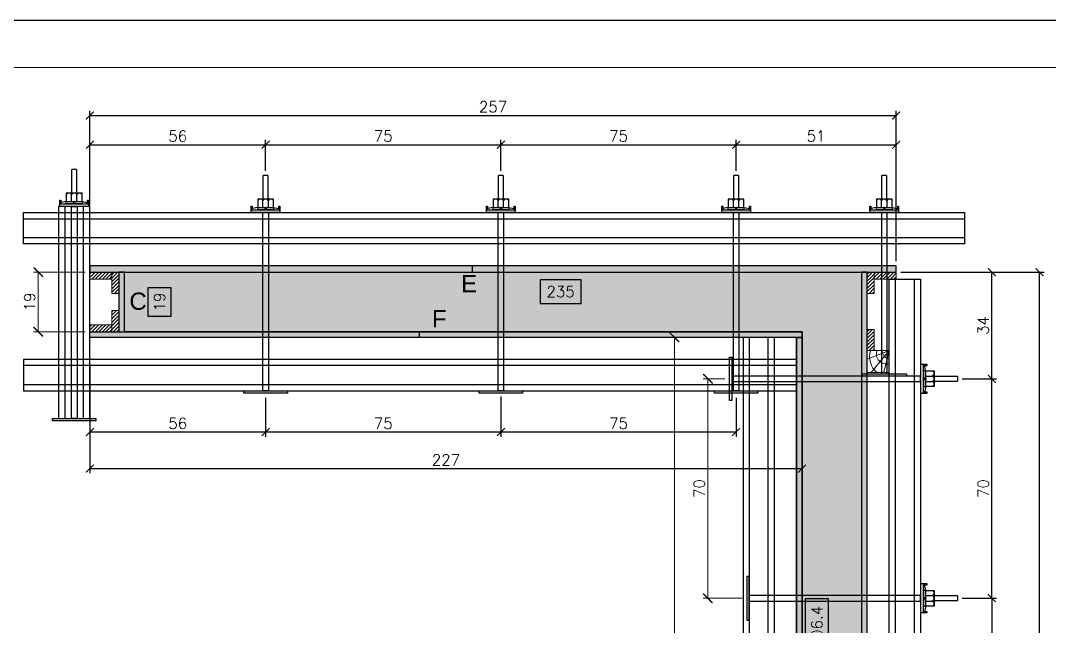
# Model space of a CAD drawing. Extents: x -23436 to 4767, y -3862 to 10024.
# Drawn here: x -20180 to -19524, y 1296 to 1682 of the extents above; entities that cross this region are included whole.
import ezdxf
from ezdxf.enums import TextEntityAlignment as Align

# ---------------------------------------------------------------- set-up
doc = ezdxf.new("R2010")
doc.units = 0
doc.header["$PDMODE"] = 2
doc.header["$PDSIZE"] = 10
doc.linetypes.add('CABLIN', pattern=[0.35, 0.25, -0.1])
doc.linetypes.add('HIDDEN', pattern=[9.525, 6.35, -3.175])
doc.layers.get('0').update_dxf_attribs({"lineweight": 13})
doc.layers.get('Defpoints').update_dxf_attribs({"lineweight": 13})
for name, color, linetype in [('Barra de Ancoragem', 20, 'Continuous'), ('CHAPA', 1, 'Continuous'), ('Concreto', 250, 'HIDDEN'), ('Cota', 4, 'Continuous'), ('Cota Seção (2x)', 4, 'Continuous'), ('Hachura', 252, 'CABLIN'), ('MB Logo', 254, 'Continuous'), ('Painéis', 30, 'Continuous'), ('Perfil Metálico', 224, 'Continuous'), ('TEXTO_GERAL', 7, 'Continuous')]:
    doc.layers.add(name, color=color, linetype=linetype)
for name, color, linetype, lineweight in [('contorno de painel', 7, 'Continuous', 13), ('FOLHA MB', 7, 'Continuous', 13), ('Madeira', 100, 'Continuous', 13), ('sarrafo', 93, 'Continuous', 13)]:
    doc.layers.add(name, color=color, linetype=linetype, lineweight=lineweight)
doc.layers.add('Laje_Perimetro', color=7, linetype='Continuous', plot=False)
doc.styles.add('ARIAL', font='arial.ttf', dxfattribs={"oblique": 15, "height": 25})
doc.styles.add('ROMANS', font='romans.shx')
doc.dimstyles.new('COTA SECAO', dxfattribs={"dimtxt": 7, "dimasz": 5, "dimexe": 3, "dimexo": 3, "dimgap": 2, "dimtad": 3, "dimdec": 1, "dimlfac": 0.5, "dimzin": 12, "dimdsep": 46, "dimtxsty": 'ROMANS', "dimblk": 'ARCHTICK', "dimcen": 0, "dimclrd": 4, "dimclre": 4, "dimclrt": 1, "dimadec": 1, "dimazin": 3, "dimtfac": 1, "dimtdec": 1, "dimtmove": 0, "dimatfit": 3, "dimldrblk": 'OBLIQUE', "dimfxl": 0, "dimtolj": 1, "dimtzin": 12, "dimarcsym": 0})
doc.dimstyles.new('SECÇÃO 2', dxfattribs={"dimtxt": 7, "dimasz": 6, "dimexe": 0.18, "dimexo": 2, "dimgap": -4, "dimtad": 3, "dimdec": 1, "dimlfac": 0.5, "dimzin": 12, "dimdsep": 46, "dimtxsty": 'ROMANS', "dimblk": 'ARCHTICK', "dimcen": 0.09, "dimse1": 1, "dimse2": 1, "dimsd1": 1, "dimsd2": 1, "dimclrd": 180, "dimclre": 5, "dimclrt": 1, "dimadec": 0, "dimazin": 3, "dimtfac": 1, "dimtdec": 1, "dimtofl": 0, "dimtmove": 0, "dimatfit": 3, "dimldrblk": 'ARCHTICK', "dimfxl": 0, "dimtolj": 1, "dimtzin": 0, "dimarcsym": 0})
pattern_1 = [(45, (-10633.0284, 24413.2053), (-1.12253202, 1.12253202), [])]

# ---------------------------------------------------------------- blocks, each defined once
blk = doc.blocks.new('A$C169d8357')
at = {"layer": 'FOLHA MB', "color": 1}
for points in [[(0, 1199.94), (0, 149.94), (1485.02, 149.94), (1485.02, 1199.94)], [(70, 1169.94), (70, 179.94), (1455.02, 179.94), (1455.02, 1169.94)]]:
    blk.add_lwpolyline(points, close=True, dxfattribs=at)
blk = doc.blocks.new('*D4361')
at = {"layer": 'contorno de painel', "color": 180, "lineweight": -2, "transparency": 16777216}
for p, q in [((-19647.98, 1252.16), (-19662.98, 1252.16)), ((-19662.98, 1252.16), (-19662.98, 1226.16)), ((-19647.98, 1226.16), (-19647.98, 1252.16)), ((-19662.98, 1226.16), (-19647.98, 1226.16))]:
    blk.add_line(p, q, dxfattribs=at)
at = {"layer": 'Defpoints', "color": 0, "transparency": 16777216}
for p in [(-19643.98, 1521.8), (-19643.98, 1025.8), (-19643.98, 1025.8)]:
    blk.add_point(p, dxfattribs=at)
at = {"layer": 'contorno de painel', "color": 1, "transparency": 16777216, "insert": (-19655.48, 1239.16), "char_height": 7, "attachment_point": 5, "rotation": 90, "style": 'ROMANS'}
blk.add_mtext('\\A1;248', dxfattribs=at)
blk = doc.blocks.new('_ArchTick')
at = {"color": 0, "linetype": 'ByBlock', "const_width": 0.15}
blk.add_lwpolyline([(-0.5, -0.5), (0.5, 0.5)], dxfattribs=at)
blk = doc.blocks.new('ERTYERTYUYTURTYUTRYU')
at = {"layer": 'Barra de Ancoragem'}
for p, q in [((8963.33, 10873.8), (8963.33, 10855.54)), ((8964.88, 10869.68), (8964.1, 10873.21)), ((8985.14, 10863.2), (8985.14, 10866.14)), ((8964.88, 10859.66), (8964.1, 10856.13))]:
    blk.add_line(p, q, dxfattribs=at)
at = {"layer": 'Barra de Ancoragem', "flags": 128}
for points in [[(8961.54, 10855.54), (8961.54, 10873.8), (8963.33, 10873.8), (8963.33, 10855.54)], [(8963.33, 10873.8), (8965.7, 10873.8), (8965.7, 10873.21), (8963.33, 10873.21)], [(8963.33, 10869.68), (8964.88, 10869.68), (8964.88, 10859.66), (8963.33, 10859.66)], [(8963.33, 10856.13), (8965.7, 10856.13), (8965.7, 10855.54), (8963.33, 10855.54)]]:
    blk.add_lwpolyline(points, close=True, dxfattribs=at)
for points in [[(8964.88, 10859.66), (8970.14, 10859.66), (8970.14, 10869.68), (8964.88, 10869.68)], [(8964.88, 10864.37), (8963.33, 10864.37), (8963.33, 10864.96), (8964.88, 10864.96), (8964.88, 10864.37), (8964.88, 10864.96)], [(8985.14, 10863.2), (8970.14, 10863.2), (8970.14, 10866.14), (8985.14, 10866.14)]]:
    blk.add_lwpolyline(points, dxfattribs=at)
for points in [[(8964.88, 10866.44), (8968.96, 10866.44, 0.729796), (8968.96, 10869.68, 0.729796)], [(8964.88, 10862.9), (8968.96, 10862.9, 0.666667), (8968.96, 10866.44, 0.666667)]]:
    blk.add_lwpolyline(points, format="xyb", dxfattribs=at)
at = {"layer": 'Barra de Ancoragem'}
blk.add_arc((8968.44, 10861.28), 1.7, 287.75636, 72.24364, dxfattribs=at)
blk = doc.blocks.new('*D4362')
at = {"layer": 'contorno de painel', "color": 180, "lineweight": -2, "transparency": 16777216}
for p, q in [((-19822.88, 1516.9), (-19848.88, 1516.9)), ((-19848.88, 1516.9), (-19848.88, 1501.9)), ((-19822.88, 1501.9), (-19822.88, 1516.9)), ((-19848.88, 1501.9), (-19822.88, 1501.9))]:
    blk.add_line(p, q, dxfattribs=at)
at = {"layer": 'Defpoints', "color": 0, "transparency": 16777216}
for p in [(-19643.98, 1521.8), (-19643.98, 1497.9), (-20113.98, 1483.8)]:
    blk.add_point(p, dxfattribs=at)
at = {"layer": 'contorno de painel', "color": 1, "transparency": 16777216, "insert": (-19835.88, 1509.4), "char_height": 7, "attachment_point": 5, "style": 'ROMANS'}
blk.add_mtext('\\A1;235', dxfattribs=at)
blk = doc.blocks.new('*D4363')
at = {"layer": 'contorno de painel', "color": 180, "lineweight": -2, "transparency": 16777216}
for p, q in [((-20084.11, 1511.8), (-20099.11, 1511.8)), ((-20099.11, 1511.8), (-20099.11, 1493.8)), ((-20084.11, 1493.8), (-20084.11, 1511.8)), ((-20099.11, 1493.8), (-20084.11, 1493.8))]:
    blk.add_line(p, q, dxfattribs=at)
at = {"layer": 'Defpoints', "color": 0, "transparency": 16777216}
for p in [(-20113.98, 1521.8), (-20080.11, 1521.8), (-20113.98, 1483.8)]:
    blk.add_point(p, dxfattribs=at)
at = {"layer": 'contorno de painel', "color": 1, "transparency": 16777216, "insert": (-20091.61, 1502.8), "char_height": 7, "attachment_point": 5, "rotation": 90, "style": 'ROMANS'}
blk.add_mtext('\\A1;19', dxfattribs=at)
blk = doc.blocks.new('*D4364')
at = {"layer": 'contorno de painel', "color": 180, "lineweight": -2, "transparency": 16777216}
for p, q in [((-19665.01, 1313.56), (-19680.01, 1313.56)), ((-19680.01, 1313.56), (-19680.01, 1277.23)), ((-19665.01, 1277.23), (-19665.01, 1313.56)), ((-19680.01, 1277.23), (-19665.01, 1277.23))]:
    blk.add_line(p, q, dxfattribs=at)
at = {"layer": 'Defpoints', "color": 0, "transparency": 16777216}
for p in [(-19685.58, 1480.2), (-19685.58, 1067.4), (-19661.01, 1067.4)]:
    blk.add_point(p, dxfattribs=at)
at = {"layer": 'contorno de painel', "color": 1, "transparency": 16777216, "insert": (-19672.51, 1295.4), "char_height": 7, "attachment_point": 5, "rotation": 90, "style": 'ROMANS'}
blk.add_mtext('\\A1;206.4', dxfattribs=at)
blk = doc.blocks.new('PONTALETE')
at = {"layer": 'Madeira'}
for q in [(2.71, 7), (7, 5.76), (7, 1.74)]:
    blk.add_line((0, 0), q, dxfattribs=at)
blk.add_lwpolyline([(0, 0), (7, 0), (7, 7), (0, 7)], close=True, dxfattribs=at)
for centre, radius, start, end in [((2.04, 0.06), 6.23, 37.2818, 109.0913), ((1.09, 0.9), 3.19, 343.603, 109.9847), ((-0.21, -0.78), 3.09, 14.6322, 86.0383)]:
    blk.add_arc(centre, radius, start, end, dxfattribs=at)
blk = doc.blocks.new('*D4365')
at = {"layer": 'Cota Seção (2x)', "color": 4, "lineweight": 5, "transparency": 16777216}
for p, q in [((-20138.98, 1521.8), (-20171.89, 1521.8)), ((-20168.89, 1521.8), (-20168.89, 1483.8)), ((-20138.98, 1483.8), (-20171.89, 1483.8))]:
    blk.add_line(p, q, dxfattribs=at)
at = {"layer": 'Defpoints', "color": 0, "transparency": 16777216}
for p in [(-20135.98, 1521.8), (-20168.89, 1483.8), (-20135.98, 1483.8)]:
    blk.add_point(p, dxfattribs=at)
at = {"layer": 'Cota Seção (2x)', "color": 4, "lineweight": 5, "transparency": 16777216, "xscale": 6, "yscale": 6, "zscale": 6}
for p, rotation in [((-20168.89, 1521.8), 90), ((-20168.89, 1483.8), 270)]:
    blk.add_blockref('_ArchTick', p, dxfattribs=dict(at, rotation=rotation))
at = {"layer": 'Cota Seção (2x)', "color": 1, "transparency": 16777216, "insert": (-20174.39, 1502.8), "char_height": 7, "attachment_point": 5, "rotation": 90, "style": 'ROMANS'}
blk.add_mtext('\\A1;19', dxfattribs=at)
blk = doc.blocks.new('_OBLIQUE')
at = {"color": 0, "linetype": 'ByBlock', "lineweight": -2}
for p, q in [((0, 0), (-1, 0)), ((-0.5, -0.5), (0.5, 0.5))]:
    blk.add_line(p, q, dxfattribs=at)
blk = doc.blocks.new('*D4366')
at = {"layer": 'Cota', "color": 4, "lineweight": -2, "transparency": 16777216}
for p, q in [((-20135.98, 1463.2), (-20135.98, 1416.86)), ((-20023.98, 1441.6), (-20023.98, 1416.86)), ((-20135.98, 1419.86), (-20023.98, 1419.86))]:
    blk.add_line(p, q, dxfattribs=at)
at = {"layer": 'Defpoints', "color": 0, "transparency": 16777216}
for p in [(-20135.98, 1466.2), (-20023.98, 1444.6), (-20023.98, 1419.86)]:
    blk.add_point(p, dxfattribs=at)
at = {"layer": 'Cota', "color": 4, "lineweight": -2, "transparency": 16777216, "xscale": 5, "yscale": 5, "zscale": 5, "rotation": 180}
blk.add_blockref('_ArchTick', (-20135.98, 1419.86), dxfattribs=at)
at = {"layer": 'Cota', "color": 4, "lineweight": -2, "transparency": 16777216, "xscale": 5, "yscale": 5, "zscale": 5}
blk.add_blockref('_ArchTick', (-20023.98, 1419.86), dxfattribs=at)
at = {"layer": 'Cota', "color": 1, "transparency": 16777216, "insert": (-20079.98, 1425.36), "char_height": 7, "attachment_point": 5, "style": 'ROMANS'}
blk.add_mtext('\\A1;56', dxfattribs=at)
blk = doc.blocks.new('*D4367')
at = {"layer": 'Cota', "color": 4, "lineweight": -2, "transparency": 16777216}
for p, q in [((-20135.98, 1542.8), (-20135.98, 1606.09)), ((-20135.98, 1603.09), (-20023.98, 1603.09)), ((-20023.98, 1586.39), (-20023.98, 1606.09))]:
    blk.add_line(p, q, dxfattribs=at)
at = {"layer": 'Defpoints', "color": 0, "transparency": 16777216}
for p in [(-20023.98, 1603.09), (-20023.98, 1583.39), (-20135.98, 1539.8)]:
    blk.add_point(p, dxfattribs=at)
at = {"layer": 'Cota', "color": 4, "lineweight": -2, "transparency": 16777216, "xscale": 5, "yscale": 5, "zscale": 5, "rotation": 180}
blk.add_blockref('_ArchTick', (-20135.98, 1603.09), dxfattribs=at)
at = {"layer": 'Cota', "color": 4, "lineweight": -2, "transparency": 16777216, "xscale": 5, "yscale": 5, "zscale": 5}
blk.add_blockref('_ArchTick', (-20023.98, 1603.09), dxfattribs=at)
at = {"layer": 'Cota', "color": 1, "transparency": 16777216, "insert": (-20079.98, 1608.59), "char_height": 7, "attachment_point": 5, "style": 'ROMANS'}
blk.add_mtext('\\A1;56', dxfattribs=at)
blk = doc.blocks.new('*D4368')
at = {"layer": 'Cota', "color": 4, "lineweight": -2, "transparency": 16777216}
for p, q in [((-20023.98, 1586.39), (-20023.98, 1606.09)), ((-20023.98, 1603.09), (-19873.98, 1603.09)), ((-19873.98, 1586.39), (-19873.98, 1606.09))]:
    blk.add_line(p, q, dxfattribs=at)
at = {"layer": 'Defpoints', "color": 0, "transparency": 16777216}
for p in [(-19873.98, 1603.09), (-20023.98, 1583.39), (-19873.98, 1583.39)]:
    blk.add_point(p, dxfattribs=at)
at = {"layer": 'Cota', "color": 4, "lineweight": -2, "transparency": 16777216, "xscale": 5, "yscale": 5, "zscale": 5, "rotation": 180}
blk.add_blockref('_ArchTick', (-20023.98, 1603.09), dxfattribs=at)
at = {"layer": 'Cota', "color": 4, "lineweight": -2, "transparency": 16777216, "xscale": 5, "yscale": 5, "zscale": 5}
blk.add_blockref('_ArchTick', (-19873.98, 1603.09), dxfattribs=at)
at = {"layer": 'Cota', "color": 1, "transparency": 16777216, "insert": (-19948.98, 1608.59), "char_height": 7, "attachment_point": 5, "style": 'ROMANS'}
blk.add_mtext('\\A1;75', dxfattribs=at)
blk = doc.blocks.new('*D4369')
at = {"layer": 'Cota', "color": 4, "lineweight": -2, "transparency": 16777216}
for p, q in [((-19873.98, 1586.39), (-19873.98, 1606.09)), ((-19873.98, 1603.09), (-19723.98, 1603.09)), ((-19723.98, 1586.39), (-19723.98, 1606.09))]:
    blk.add_line(p, q, dxfattribs=at)
at = {"layer": 'Defpoints', "color": 0, "transparency": 16777216}
for p in [(-19723.98, 1603.09), (-19873.98, 1583.39), (-19723.98, 1583.39)]:
    blk.add_point(p, dxfattribs=at)
at = {"layer": 'Cota', "color": 4, "lineweight": -2, "transparency": 16777216, "xscale": 5, "yscale": 5, "zscale": 5, "rotation": 180}
blk.add_blockref('_ArchTick', (-19873.98, 1603.09), dxfattribs=at)
at = {"layer": 'Cota', "color": 4, "lineweight": -2, "transparency": 16777216, "xscale": 5, "yscale": 5, "zscale": 5}
blk.add_blockref('_ArchTick', (-19723.98, 1603.09), dxfattribs=at)
at = {"layer": 'Cota', "color": 1, "transparency": 16777216, "insert": (-19798.98, 1608.59), "char_height": 7, "attachment_point": 5, "style": 'ROMANS'}
blk.add_mtext('\\A1;75', dxfattribs=at)
blk = doc.blocks.new('*D4370')
at = {"layer": 'Cota Seção (2x)', "color": 4, "lineweight": -2, "transparency": 16777216}
for p, q in [((-19723.98, 1586.39), (-19723.98, 1606.09)), ((-19723.98, 1603.09), (-19621.98, 1603.09)), ((-19621.98, 1528.8), (-19621.98, 1606.09))]:
    blk.add_line(p, q, dxfattribs=at)
at = {"layer": 'Defpoints', "color": 0, "transparency": 16777216}
for p in [(-19621.98, 1603.09), (-19723.98, 1583.39), (-19621.98, 1525.8)]:
    blk.add_point(p, dxfattribs=at)
at = {"layer": 'Cota Seção (2x)', "color": 4, "lineweight": -2, "transparency": 16777216, "xscale": 5, "yscale": 5, "zscale": 5, "rotation": 180}
blk.add_blockref('_ArchTick', (-19723.98, 1603.09), dxfattribs=at)
at = {"layer": 'Cota Seção (2x)', "color": 4, "lineweight": -2, "transparency": 16777216, "xscale": 5, "yscale": 5, "zscale": 5}
blk.add_blockref('_ArchTick', (-19621.98, 1603.09), dxfattribs=at)
at = {"layer": 'Cota Seção (2x)', "color": 1, "transparency": 16777216, "insert": (-19672.98, 1608.59), "char_height": 7, "attachment_point": 5, "style": 'ROMANS'}
blk.add_mtext('\\A1;51', dxfattribs=at)
blk = doc.blocks.new('*D4373')
at = {"layer": 'Cota Seção (2x)', "color": 4, "lineweight": -2, "transparency": 16777216}
for p, q in [((-19579.79, 1453.8), (-19557.98, 1453.8)), ((-19560.98, 1313.8), (-19560.98, 1453.8)), ((-19579.79, 1313.8), (-19557.98, 1313.8))]:
    blk.add_line(p, q, dxfattribs=at)
at = {"layer": 'Defpoints', "color": 0, "transparency": 16777216}
for p in [(-19582.79, 1453.8), (-19560.98, 1453.8), (-19582.79, 1313.8)]:
    blk.add_point(p, dxfattribs=at)
at = {"layer": 'Cota Seção (2x)', "color": 4, "lineweight": -2, "transparency": 16777216, "xscale": 5, "yscale": 5, "zscale": 5}
for p, rotation in [((-19560.98, 1453.8), 90), ((-19560.98, 1313.8), 270)]:
    blk.add_blockref('_ArchTick', p, dxfattribs=dict(at, rotation=rotation))
at = {"layer": 'Cota Seção (2x)', "color": 1, "transparency": 16777216, "insert": (-19566.48, 1383.8), "char_height": 7, "attachment_point": 5, "rotation": 90, "style": 'ROMANS'}
blk.add_mtext('\\A1;70', dxfattribs=at)
blk = doc.blocks.new('*D4374')
at = {"layer": 'Cota Seção (2x)', "color": 4, "lineweight": -2, "transparency": 16777216}
for p, q in [((-19618.98, 1521.8), (-19557.98, 1521.8)), ((-19560.98, 1453.8), (-19560.98, 1521.8)), ((-19579.79, 1453.8), (-19557.98, 1453.8))]:
    blk.add_line(p, q, dxfattribs=at)
at = {"layer": 'Defpoints', "color": 0, "transparency": 16777216}
for p in [(-19621.98, 1521.8), (-19560.98, 1521.8), (-19582.79, 1453.8)]:
    blk.add_point(p, dxfattribs=at)
at = {"layer": 'Cota Seção (2x)', "color": 4, "lineweight": -2, "transparency": 16777216, "xscale": 5, "yscale": 5, "zscale": 5}
for p, rotation in [((-19560.98, 1521.8), 90), ((-19560.98, 1453.8), 270)]:
    blk.add_blockref('_ArchTick', p, dxfattribs=dict(at, rotation=rotation))
at = {"layer": 'Cota Seção (2x)', "color": 1, "transparency": 16777216, "insert": (-19566.48, 1487.8), "char_height": 7, "attachment_point": 5, "rotation": 90, "style": 'ROMANS'}
blk.add_mtext('\\A1;34', dxfattribs=at)
blk = doc.blocks.new('*D4382')
at = {"layer": 'Cota Seção (2x)', "color": 4, "lineweight": 5, "transparency": 16777216}
for p, q in [((-19731.27, 1453.8), (-19744.99, 1453.8)), ((-19741.99, 1313.8), (-19741.99, 1453.8)), ((-19720.18, 1313.8), (-19744.99, 1313.8))]:
    blk.add_line(p, q, dxfattribs=at)
at = {"layer": 'Defpoints', "color": 0, "transparency": 16777216}
for p in [(-19741.99, 1453.8), (-19728.27, 1453.8), (-19717.18, 1313.8)]:
    blk.add_point(p, dxfattribs=at)
at = {"layer": 'Cota Seção (2x)', "color": 4, "lineweight": 5, "transparency": 16777216, "xscale": 6, "yscale": 6, "zscale": 6}
for p, rotation in [((-19741.99, 1453.8), 90), ((-19741.99, 1313.8), 270)]:
    blk.add_blockref('_ArchTick', p, dxfattribs=dict(at, rotation=rotation))
at = {"layer": 'Cota Seção (2x)', "color": 1, "transparency": 16777216, "insert": (-19747.49, 1383.8), "char_height": 7, "attachment_point": 5, "rotation": 90, "style": 'ROMANS'}
blk.add_mtext('\\A1;70', dxfattribs=at)
blk = doc.blocks.new('*D4383')
at = {"layer": 'Cota', "color": 4, "lineweight": -2, "transparency": 16777216}
for p, q in [((-20023.98, 1441.6), (-20023.98, 1416.86)), ((-19873.98, 1442.4), (-19873.98, 1416.86)), ((-20023.98, 1419.86), (-19873.98, 1419.86))]:
    blk.add_line(p, q, dxfattribs=at)
at = {"layer": 'Defpoints', "color": 0, "transparency": 16777216}
for p in [(-20023.98, 1444.6), (-19873.98, 1445.4), (-19873.98, 1419.86)]:
    blk.add_point(p, dxfattribs=at)
at = {"layer": 'Cota', "color": 4, "lineweight": -2, "transparency": 16777216, "xscale": 5, "yscale": 5, "zscale": 5, "rotation": 180}
blk.add_blockref('_ArchTick', (-20023.98, 1419.86), dxfattribs=at)
at = {"layer": 'Cota', "color": 4, "lineweight": -2, "transparency": 16777216, "xscale": 5, "yscale": 5, "zscale": 5}
blk.add_blockref('_ArchTick', (-19873.98, 1419.86), dxfattribs=at)
at = {"layer": 'Cota', "color": 1, "transparency": 16777216, "insert": (-19948.98, 1425.36), "char_height": 7, "attachment_point": 5, "style": 'ROMANS'}
blk.add_mtext('\\A1;75', dxfattribs=at)
blk = doc.blocks.new('*D4384')
at = {"layer": 'Cota', "color": 4, "lineweight": -2, "transparency": 16777216}
for p, q in [((-19873.98, 1442.4), (-19873.98, 1416.86)), ((-19723.98, 1441.6), (-19723.98, 1416.86)), ((-19873.98, 1419.86), (-19723.98, 1419.86))]:
    blk.add_line(p, q, dxfattribs=at)
at = {"layer": 'Defpoints', "color": 0, "transparency": 16777216}
for p in [(-19873.98, 1445.4), (-19723.98, 1444.6), (-19723.98, 1419.86)]:
    blk.add_point(p, dxfattribs=at)
at = {"layer": 'Cota', "color": 4, "lineweight": -2, "transparency": 16777216, "xscale": 5, "yscale": 5, "zscale": 5, "rotation": 180}
blk.add_blockref('_ArchTick', (-19873.98, 1419.86), dxfattribs=at)
at = {"layer": 'Cota', "color": 4, "lineweight": -2, "transparency": 16777216, "xscale": 5, "yscale": 5, "zscale": 5}
blk.add_blockref('_ArchTick', (-19723.98, 1419.86), dxfattribs=at)
at = {"layer": 'Cota', "color": 1, "transparency": 16777216, "insert": (-19798.98, 1425.36), "char_height": 7, "attachment_point": 5, "style": 'ROMANS'}
blk.add_mtext('\\A1;75', dxfattribs=at)
blk = doc.blocks.new('*D4385')
at = {"layer": 'Cota', "color": 4, "lineweight": -2, "transparency": 16777216}
for p, q in [((-20135.98, 1463.2), (-20135.98, 1393.56)), ((-19681.98, 1463.2), (-19681.98, 1393.56)), ((-20135.98, 1396.56), (-19681.98, 1396.56))]:
    blk.add_line(p, q, dxfattribs=at)
at = {"layer": 'Defpoints', "color": 0, "transparency": 16777216}
for p in [(-20135.98, 1466.2), (-19681.98, 1466.2), (-19681.98, 1396.56)]:
    blk.add_point(p, dxfattribs=at)
at = {"layer": 'Cota', "color": 4, "lineweight": -2, "transparency": 16777216, "xscale": 5, "yscale": 5, "zscale": 5, "rotation": 180}
blk.add_blockref('_ArchTick', (-20135.98, 1396.56), dxfattribs=at)
at = {"layer": 'Cota', "color": 4, "lineweight": -2, "transparency": 16777216, "xscale": 5, "yscale": 5, "zscale": 5}
blk.add_blockref('_ArchTick', (-19681.98, 1396.56), dxfattribs=at)
at = {"layer": 'Cota', "color": 1, "transparency": 16777216, "insert": (-19908.98, 1402.06), "char_height": 7, "attachment_point": 5, "style": 'ROMANS'}
blk.add_mtext('\\A1;227', dxfattribs=at)
blk = doc.blocks.new('*D4386')
at = {"layer": 'Cota Seção (2x)', "color": 4, "lineweight": -2, "transparency": 16777216}
for p, q in [((-20135.98, 1542.8), (-20135.98, 1624.76)), ((-20135.98, 1621.76), (-19621.98, 1621.76)), ((-19621.98, 1528.8), (-19621.98, 1624.76))]:
    blk.add_line(p, q, dxfattribs=at)
at = {"layer": 'Defpoints', "color": 0, "transparency": 16777216}
for p in [(-19621.98, 1621.76), (-20135.98, 1539.8), (-19621.98, 1525.8)]:
    blk.add_point(p, dxfattribs=at)
at = {"layer": 'Cota Seção (2x)', "color": 4, "lineweight": -2, "transparency": 16777216, "xscale": 5, "yscale": 5, "zscale": 5, "rotation": 180}
blk.add_blockref('_ArchTick', (-20135.98, 1621.76), dxfattribs=at)
at = {"layer": 'Cota Seção (2x)', "color": 4, "lineweight": -2, "transparency": 16777216, "xscale": 5, "yscale": 5, "zscale": 5}
blk.add_blockref('_ArchTick', (-19621.98, 1621.76), dxfattribs=at)
at = {"layer": 'Cota Seção (2x)', "color": 1, "transparency": 16777216, "insert": (-19878.98, 1627.26), "char_height": 7, "attachment_point": 5, "style": 'ROMANS'}
blk.add_mtext('\\A1;257', dxfattribs=at)
blk = doc.blocks.new('*D4387')
at = {"layer": 'Cota Seção (2x)', "color": 4, "lineweight": -2, "transparency": 16777216}
for p, q in [((-19618.98, 1521.8), (-19527.52, 1521.8)), ((-19530.52, 1025.8), (-19530.52, 1521.8)), ((-19618.98, 1025.8), (-19527.52, 1025.8))]:
    blk.add_line(p, q, dxfattribs=at)
at = {"layer": 'Defpoints', "color": 0, "transparency": 16777216}
for p in [(-19621.98, 1521.8), (-19530.52, 1521.8), (-19621.98, 1025.8)]:
    blk.add_point(p, dxfattribs=at)
at = {"layer": 'Cota Seção (2x)', "color": 4, "lineweight": -2, "transparency": 16777216, "xscale": 5, "yscale": 5, "zscale": 5}
for p, rotation in [((-19530.52, 1521.8), 90), ((-19530.52, 1025.8), 270)]:
    blk.add_blockref('_ArchTick', p, dxfattribs=dict(at, rotation=rotation))
at = {"layer": 'Cota Seção (2x)', "color": 1, "transparency": 16777216, "insert": (-19536.02, 1273.8), "char_height": 7, "attachment_point": 5, "rotation": 90, "style": 'ROMANS'}
blk.add_mtext('\\A1;248', dxfattribs=at)
blk = doc.blocks.new('*D4388')
at = {"layer": 'Cota Seção (2x)', "color": 4, "lineweight": 5, "transparency": 16777216}
for p, q in [((-19688.58, 1480.2), (-19766.35, 1480.2)), ((-19763.35, 1067.4), (-19763.35, 1480.2)), ((-19688.58, 1067.4), (-19766.35, 1067.4))]:
    blk.add_line(p, q, dxfattribs=at)
at = {"layer": 'Defpoints', "color": 0, "transparency": 16777216}
for p in [(-19763.35, 1480.2), (-19685.58, 1480.2), (-19685.58, 1067.4)]:
    blk.add_point(p, dxfattribs=at)
at = {"layer": 'Cota Seção (2x)', "color": 4, "lineweight": 5, "transparency": 16777216, "xscale": 6, "yscale": 6, "zscale": 6}
for p, rotation in [((-19763.35, 1480.2), 90), ((-19763.35, 1067.4), 270)]:
    blk.add_blockref('_ArchTick', p, dxfattribs=dict(at, rotation=rotation))
at = {"layer": 'Cota Seção (2x)', "color": 1, "transparency": 16777216, "insert": (-19768.85, 1273.8), "char_height": 7, "attachment_point": 5, "rotation": 90, "style": 'ROMANS'}
blk.add_mtext('\\A1;206.4', dxfattribs=at)
blk = doc.blocks.new('*D4239')
at = {"layer": 'Cota Seção (2x)', "color": 4, "lineweight": -2, "transparency": 16777216}
for p, q in [((-19579.79, 1313.8), (-19557.98, 1313.8)), ((-19560.98, 1313.8), (-19560.98, 1233.8)), ((-19579.79, 1233.8), (-19557.98, 1233.8))]:
    blk.add_line(p, q, dxfattribs=at)
at = {"layer": 'Defpoints', "color": 0, "transparency": 16777216}
for p in [(-19582.79, 1313.8), (-19582.79, 1233.8), (-19560.98, 1233.8)]:
    blk.add_point(p, dxfattribs=at)
at = {"layer": 'Cota Seção (2x)', "color": 4, "lineweight": -2, "transparency": 16777216, "xscale": 5, "yscale": 5, "zscale": 5}
for p, rotation in [((-19560.98, 1313.8), 90), ((-19560.98, 1233.8), 270)]:
    blk.add_blockref('_ArchTick', p, dxfattribs=dict(at, rotation=rotation))
at = {"layer": 'Cota Seção (2x)', "color": 1, "transparency": 16777216, "insert": (-19566.48, 1273.8), "char_height": 7, "attachment_point": 5, "rotation": 90, "style": 'ROMANS'}
blk.add_mtext('\\A1;40', dxfattribs=at)

msp = doc.modelspace()

# ---------------------------------------------------------------- hatches: boundary and pattern name
at = {"layer": 'Concreto'}
h = msp.add_hatch(dxfattribs=at)
h.set_pattern_fill('AR-CONC', color=256, scale=0.1, angle=-270)
h.set_pattern_definition([(140, (-3230.897, 3432.494), (1.593909, 18.218467), [1.905, -20.955]), (85, (-3230.897, 3432.494), (-19.105685, -3.524342), [1.524, -16.764058]), (190.45144, (-3230.765, 3434.012), (-17.511775, 14.694125), [1.619, -17.809024]), (136.1842, (-3235.977, 3432.494), (4.204233, 27.107904), [2.8575, -31.4325]), (186.63556, (-3235.627, 3434.753), (-24.742612, 23.740413), [2.428502, -26.71356]), (81.18415, (-3235.977, 3432.494), (-24.742612, 23.740413), [2.285997, -25.145973]), (111, (-3234.707, 3435.034), (10.22652, 15.161439), [1.905, -20.955]), (56, (-3234.707, 3435.034), (-18.418797, 6.180203), [1.524, -16.764]), (161.45145, (-3233.855, 3436.297), (-8.192277, 21.341642), [1.619, -17.808994]), (127.5, (-3230.8974, 3432.494), (-8.455504, 0.3088603), [0, -16.5608, 0, -17.018, 0, -16.8275]), (97.5, (-3230.897, 3432.494), (-10.0180575, 6.6819663), [0, -9.7028, 0, -16.1798, 0, -6.4135]), (57.5, (-3230.8974, 3426.83), (0.5728744, 13.5590595), [0, -6.35, 0, -19.812, 0, -26.289]), (47.5, (-3230.897, 3424.29), (-2.542649, 14.812918), [0, -8.255, 0, -13.1572, 0, -18.669])])
h.paths.add_polyline_path([(-20113.98, 1483.797), (-20113.98, 1521.797), (-19643.98, 1521.797), (-19643.98, 1025.795), (-20113.98, 1025.795), (-20113.98, 1063.795), (-19681.98, 1063.795), (-19681.98, 1483.797)])
at = {"layer": 'Hachura'}
h = msp.add_hatch(color=256, dxfattribs=at)
h.dxf.hatch_style = 1
h.paths.add_polyline_path([(-19621.98, 1521.797), (-19621.98, 1525.797), (-20135.98, 1525.797), (-20135.98, 1521.797)])
h = msp.add_hatch(dxfattribs=at)
h.set_pattern_fill('ANSI31', color=256, scale=0.5, style=0)
h.set_pattern_definition([(45, (-10633.0284, 24413.2053), (-1.12253202, 1.12253202), [])])
h.paths.add_polyline_path([(-20121.98, 1521.797), (-20121.98, 1517.397), (-20135.98, 1517.397), (-20135.98, 1521.797)])
h = msp.add_hatch(dxfattribs=at)
h.set_pattern_fill('ANSI31', color=256, scale=0.5, style=0)
h.set_pattern_definition([(45, (-10633.0284, 24403.2053), (-1.12253202, 1.12253202), [])])
h.paths.add_polyline_path([(-20121.98, 1521.797), (-20117.58, 1521.797), (-20117.58, 1508.297), (-20121.98, 1508.297)])
h = msp.add_hatch(color=256, dxfattribs=at)
h.dxf.hatch_style = 1
h.paths.add_polyline_path([(-20113.98, 1521.797), (-20117.58, 1521.797), (-20117.58, 1483.797), (-20113.98, 1483.797)])
h = msp.add_hatch(color=256, dxfattribs=at)
h.dxf.hatch_style = 1
h.paths.add_polyline_path([(-19643.98, 1025.795), (-19640.38, 1025.795), (-19640.38, 1521.797), (-19643.98, 1521.797)])
h = msp.add_hatch(dxfattribs=at)
h.set_pattern_fill('ANSI31', color=256, scale=0.5, angle=180, style=0)
h.set_pattern_definition([(225, (-29119.3572, -22984.5413), (1.122532015, -1.122532015), [])])
h.paths.add_polyline_path([(-19640.38, 1521.797), (-19635.98, 1521.797), (-19635.98, 1508.297), (-19640.38, 1508.297)])
h = msp.add_hatch(dxfattribs=at)
h.set_pattern_fill('ANSI31', color=256, scale=0.5, style=0)
h.set_pattern_definition([(45, (-13952.7214, 11076.5524), (-1.12253202, 1.12253202), [])])
h.paths.add_polyline_path([(-19621.981, 1521.797), (-19635.98, 1521.797), (-19635.98, 1517.397), (-19621.981, 1517.397)])
h = msp.add_hatch(dxfattribs=at)
h.set_pattern_fill('ANSI31', color=256, scale=0.5, style=0)
h.set_pattern_definition(pattern_1)
h.paths.add_polyline_path([(-20121.98, 1483.797), (-20117.58, 1483.797), (-20117.58, 1497.297), (-20121.98, 1497.297)])
h = msp.add_hatch(dxfattribs=at)
h.set_pattern_fill('ANSI31', color=256, scale=0.5, style=0)
h.set_pattern_definition(pattern_1)
h.paths.add_polyline_path([(-20121.98, 1483.797), (-20121.98, 1488.197), (-20135.98, 1488.197), (-20135.98, 1483.797)])
h = msp.add_hatch(color=256, dxfattribs=at)
h.dxf.hatch_style = 1
h.paths.add_polyline_path([(-19681.98, 1480.197), (-19681.98, 1483.797), (-20135.98, 1483.797), (-20135.98, 1480.197)])
h = msp.add_hatch(dxfattribs=at)
h.set_pattern_fill('ANSI31', color=256, scale=0.5, angle=180, style=0)
h.set_pattern_definition([(225, (-29119.3572, -23021.039), (1.122532015, -1.122532015), [])])
h.paths.add_polyline_path([(-19640.38, 1485.299), (-19635.98, 1485.299), (-19635.98, 1471.799), (-19640.38, 1471.799)])
h = msp.add_hatch(color=256, dxfattribs=at)
h.dxf.hatch_style = 1
h.paths.add_polyline_path([(-19685.58, 1480.197), (-19681.98, 1480.197), (-19681.98, 1067.395), (-19685.58, 1067.395)])

# ---------------------------------------------------------------- linework, layer by layer
at = {"layer": 'Barra de Ancoragem', "flags": 128}
for points in [[(-20147.756, 1428.573), (-20147.756, 1563.6), (-20144.205, 1563.6), (-20144.205, 1428.573)], [(-20025.756, 1446.197), (-20025.756, 1559.797), (-20022.205, 1559.797), (-20022.205, 1446.197)], [(-19875.756, 1446.197), (-19875.756, 1559.797), (-19872.205, 1559.797), (-19872.205, 1446.197)], [(-19725.756, 1446.197), (-19725.756, 1559.797), (-19722.205, 1559.797), (-19722.205, 1446.197)], [(-19631.296, 1559.797), (-19631.296, 1456.996), (-19627.744, 1456.996), (-19627.744, 1559.797)], [(-19728.274, 1439.929), (-19728.274, 1467.665), (-19726.674, 1467.665), (-19726.674, 1439.929)], [(-19615.369, 1455.396), (-19643.671, 1455.396), (-19643.671, 1456.996), (-19615.369, 1456.996)], [(-19726.674, 1452.021), (-19606.38, 1452.021), (-19606.38, 1455.573), (-19726.674, 1455.573)], [(-20010.112, 1444.597), (-20037.849, 1444.597), (-20037.849, 1446.197), (-20010.112, 1446.197)], [(-19860.112, 1444.597), (-19887.849, 1444.597), (-19887.849, 1446.197), (-19860.112, 1446.197)], [(-19710.112, 1444.597), (-19737.849, 1444.597), (-19737.849, 1446.197), (-19710.112, 1446.197)], [(-20132.112, 1426.973), (-20159.849, 1426.973), (-20159.849, 1428.573), (-20132.112, 1428.573)], [(-19717.18, 1327.665), (-19717.18, 1299.929), (-19715.58, 1299.929), (-19715.58, 1327.665)], [(-19715.58, 1312.021), (-19606.38, 1312.021), (-19606.38, 1315.573), (-19715.58, 1315.573)]]:
    msp.add_lwpolyline(points, close=True, dxfattribs=at)
at = {"layer": 'CHAPA'}
for points in [[(-19621.98, 1521.797), (-19621.98, 1525.797), (-20135.98, 1525.797), (-20135.98, 1521.797)], [(-20113.98, 1521.797), (-20117.58, 1521.797), (-20117.58, 1483.797), (-20113.98, 1483.797)], [(-19643.98, 1025.795), (-19640.38, 1025.795), (-19640.38, 1521.797), (-19643.98, 1521.797)], [(-20135.98, 1483.797), (-19681.98, 1483.797), (-19681.98, 1480.197), (-20135.98, 1480.197)], [(-19685.58, 1067.395), (-19681.98, 1067.395), (-19681.98, 1480.197), (-19685.58, 1480.197)]]:
    msp.add_lwpolyline(points, close=True, dxfattribs=at)
at = {"layer": 'contorno de painel'}
for points in [[(-19643.98, 1025.795), (-19643.98, 1063.795), (-19643.98, 1063.795), (-19643.98, 1521.797), (-20113.98, 1521.797), (-20113.98, 1483.797), (-19681.98, 1483.797), (-19681.98, 1063.795), (-20113.98, 1063.795), (-20113.98, 1025.795)], [(-19681.98, 1483.797), (-20135.98, 1483.797), (-20135.98, 1480.197), (-19681.98, 1480.197)]]:
    msp.add_lwpolyline(points, close=True, dxfattribs=at)
at = {"layer": 'Laje_Perimetro'}
msp.add_lwpolyline([(-19191.377, 1682.259), (-20676.397, 1682.259), (-20676.397, 632.259), (-19191.377, 632.259)], close=True, dxfattribs=at)
at = {"layer": 'Madeira'}
msp.add_lwpolyline([(-19621.981, 1521.797), (-19621.981, 1517.397), (-19635.98, 1517.397), (-19635.98, 1521.797)], close=True, dxfattribs=at)
at = {"layer": 'Painéis', "color": 32, "true_color": 0xcd6928}
for p, q in [((-19891.98, 1521.797), (-19891.98, 1525.797)), ((-19925.98, 1483.797), (-19925.98, 1480.197)), ((-19681.98, 1483.797), (-19681.98, 1419.653))]:
    msp.add_line(p, q, dxfattribs=at)
for points in [[(-20113.98, 1483.797), (-20113.98, 1521.797), (-19643.98, 1521.797), (-19643.98, 1025.795), (-20113.98, 1025.795), (-20113.98, 1063.795), (-19681.98, 1063.795), (-19681.98, 1483.797)], [(-19685.58, 1480.197), (-19681.98, 1480.197), (-19681.98, 1067.395), (-19685.58, 1067.395)]]:
    msp.add_lwpolyline(points, close=True, dxfattribs=at)
at = {"layer": 'Perfil Metálico'}
for points in [[(-20155.98, 1428.573), (-20135.98, 1428.573), (-20135.98, 1563.6), (-20155.98, 1563.6)], [(-20139.98, 1563.6), (-20151.98, 1563.6), (-20151.98, 1428.573), (-20139.98, 1428.573)], [(-19578.402, 1559.797), (-19578.402, 1539.797), (-20178.378, 1539.797), (-20178.378, 1559.797)], [(-20178.378, 1543.797), (-20178.378, 1555.797), (-19578.402, 1555.797), (-19578.402, 1543.797)], [(-19606.38, 1030.195), (-19626.38, 1030.195), (-19626.38, 1517.397), (-19606.38, 1517.397)], [(-19622.38, 1517.397), (-19610.38, 1517.397), (-19610.38, 1030.195), (-19622.38, 1030.195)], [(-19719.58, 1067.395), (-19699.58, 1067.395), (-19699.58, 1480.197), (-19719.58, 1480.197)], [(-19703.58, 1480.197), (-19715.58, 1480.197), (-19715.58, 1067.395), (-19703.58, 1067.395)], [(-19685.58, 1446.197), (-19685.58, 1466.197), (-20178.378, 1466.197), (-20178.378, 1446.197)], [(-20178.378, 1462.197), (-20178.378, 1450.197), (-19685.58, 1450.197), (-19685.58, 1462.197)]]:
    msp.add_lwpolyline(points, close=True, dxfattribs=at)
at = {"layer": 'sarrafo'}
for points in [[(-20135.98, 1517.397), (-20121.98, 1517.397), (-20121.98, 1521.797), (-20135.98, 1521.797)], [(-20135.98, 1517.397), (-20121.98, 1517.397), (-20121.98, 1521.797), (-20135.98, 1521.797)], [(-20117.58, 1508.297), (-20117.58, 1521.797), (-20121.98, 1521.797), (-20121.98, 1508.297)], [(-20117.58, 1508.297), (-20117.58, 1521.797), (-20121.98, 1521.797), (-20121.98, 1508.297)], [(-19635.98, 1508.297), (-19635.98, 1521.797), (-19640.38, 1521.797), (-19640.38, 1508.297)], [(-19635.98, 1508.297), (-19635.98, 1521.797), (-19640.38, 1521.797), (-19640.38, 1508.297)], [(-20117.58, 1497.297), (-20117.58, 1483.797), (-20121.98, 1483.797), (-20121.98, 1497.297)], [(-20117.58, 1497.297), (-20117.58, 1483.797), (-20121.98, 1483.797), (-20121.98, 1497.297)], [(-20135.98, 1488.197), (-20121.98, 1488.197), (-20121.98, 1483.797), (-20135.98, 1483.797)], [(-20135.98, 1488.197), (-20121.98, 1488.197), (-20121.98, 1483.797), (-20135.98, 1483.797)], [(-19635.98, 1471.799), (-19635.98, 1485.299), (-19640.38, 1485.299), (-19640.38, 1471.799)], [(-19635.98, 1471.799), (-19635.98, 1485.299), (-19640.38, 1485.299), (-19640.38, 1471.799)]]:
    msp.add_lwpolyline(points, close=True, dxfattribs=at)

# ---------------------------------------------------------------- block references
for p, rotation in [((-9281.345, -7397.945), 89.99999985324504), ((-9159.312, -7401.748), 89.99999985324504), ((-9009.312, -7401.748), 89.99999985324504), ((-8859.312, -7401.748), 89.99999985324504), ((-8764.851, -7401.748), 90.00000000000001)]:
    msp.add_blockref('ERTYERTYUYTURTYUTRYU', p, dxfattribs=dict(rotation=rotation))
at = {"xscale": -1, "rotation": 180}
for p in [(-28567.925, 12318.466), (-28567.925, 12178.466)]:
    msp.add_blockref('ERTYERTYUYTURTYUTRYU', p, dxfattribs=at)
at = {"layer": 'Cota', "xscale": -1.999999999999999, "yscale": 1.999999999999999, "zscale": 1.999999999999999, "rotation": 90}
msp.add_blockref('PONTALETE', (-19626.38, 1471.799), dxfattribs=at)
at = {"layer": 'MB Logo'}
msp.add_blockref('A$C169d8357', (-20676.397, 482.321), dxfattribs=at)

# ---------------------------------------------------------------- texts
at = {"layer": 'TEXTO_GERAL', "style": 'ARIAL'}
for s, p in [('E', (-19894.234, 1514.472)), ('C', (-20105.298, 1503.286)), ('F', (-19913.275, 1492.084))]:
    msp.add_text(s, height=11, dxfattribs=at).set_placement(p, align=Align.MIDDLE_CENTER)

# ---------------------------------------------------------------- dimensions: what is measured, and where the dimension line sits
at = {"layer": 'contorno de painel'}
dim = msp.add_linear_dim(base=(-19643.98, 1497.902), p1=(-20113.98, 1483.797), p2=(-19643.98, 1521.797), dimstyle='SECÇÃO 2', dxfattribs=at)
dim.commit()
dim.dimension.update_dxf_attribs({"geometry": '*D4362', "text_midpoint": (-19835.882, 1497.902), "dimtype": 160})
for base, p1, p2, angle, picture, middle in [((-20080.105, 1521.797), (-20113.98, 1483.797), (-20113.98, 1521.797), 90, '*D4363', (-20080.105, 1502.797)), ((-19643.98, 1025.795), (-19643.98, 1521.797), (-19643.98, 1025.795), 270, '*D4361', (-19643.98, 1239.164)), ((-19661.011, 1067.395), (-19685.58, 1480.197), (-19685.58, 1067.395), 90, '*D4364', (-19661.011, 1295.397))]:
    dim = msp.add_linear_dim(base=base, p1=p1, p2=p2, angle=angle, dimstyle='SECÇÃO 2', dxfattribs=at)
    dim.commit()
    dim.dimension.update_dxf_attribs({"geometry": picture, "text_midpoint": middle, "dimtype": 160})
at = {"layer": 'Cota'}
for base, p1, p2, picture, middle in [((-20023.98, 1603.09), (-20135.98, 1539.797), (-20023.98, 1583.389), '*D4367', (-20079.98, 1608.59)), ((-19873.98, 1603.09), (-20023.98, 1583.389), (-19873.98, 1583.389), '*D4368', (-19948.98, 1608.59)), ((-19723.98, 1603.09), (-19873.98, 1583.389), (-19723.98, 1583.389), '*D4369', (-19798.98, 1608.59)), ((-20023.98, 1419.858), (-20135.98, 1466.197), (-20023.98, 1444.597), '*D4366', (-20079.98, 1425.358)), ((-19681.98, 1396.559), (-20135.98, 1466.197), (-19681.98, 1466.197), '*D4385', (-19908.98, 1402.059)), ((-19873.98, 1419.858), (-20023.98, 1444.597), (-19873.98, 1445.397), '*D4383', (-19948.98, 1425.358)), ((-19723.98, 1419.858), (-19873.98, 1445.397), (-19723.98, 1444.597), '*D4384', (-19798.98, 1425.358))]:
    dim = msp.add_linear_dim(base=base, p1=p1, p2=p2, dimstyle='COTA SECAO', dxfattribs=at)
    dim.commit()
    dim.dimension.update_dxf_attribs({"geometry": picture, "text_midpoint": middle})
at = {"layer": 'Cota Seção (2x)'}
for base, p1, picture, middle in [((-19621.98, 1621.761), (-20135.98, 1539.797), '*D4386', (-19878.98, 1627.261)), ((-19621.98, 1603.09), (-19723.98, 1583.389), '*D4370', (-19672.98, 1608.59))]:
    dim = msp.add_linear_dim(base=base, p1=p1, p2=(-19621.98, 1525.797), dimstyle='COTA SECAO', dxfattribs=at)
    dim.commit()
    dim.dimension.update_dxf_attribs({"geometry": picture, "text_midpoint": middle})
for base, p1, p2, picture, middle in [((-20168.894, 1483.797), (-20135.98, 1521.797), (-20135.98, 1483.797), '*D4365', (-20174.394, 1502.797)), ((-19763.352, 1480.197), (-19685.58, 1067.395), (-19685.58, 1480.197), '*D4388', (-19768.852, 1273.796)), ((-19741.985, 1453.797), (-19717.18, 1313.797), (-19728.274, 1453.797), '*D4382', (-19747.485, 1383.797))]:
    dim = msp.add_linear_dim(base=base, p1=p1, p2=p2, angle=90, dimstyle='COTA SECAO', override={"dimasz": 6, "dimdec": 2, "dimblk1": 'ArchTick', "dimblk2": 'ArchTick', "dimsah": 1, "dimtmove": 1, "dimlwd": 5, "dimlwe": 5}, dxfattribs=at)
    dim.commit()
    dim.dimension.update_dxf_attribs({"geometry": picture, "text_midpoint": middle})
for base, p1, p2, picture, middle in [((-19560.98, 1521.797), (-19582.788, 1453.797), (-19621.981, 1521.797), '*D4374', (-19566.48, 1487.797)), ((-19530.518, 1521.797), (-19621.98, 1025.795), (-19621.98, 1521.797), '*D4387', (-19536.018, 1273.796)), ((-19560.98, 1453.797), (-19582.788, 1313.797), (-19582.788, 1453.797), '*D4373', (-19566.48, 1383.797)), ((-19560.98, 1233.797), (-19582.788, 1313.797), (-19582.788, 1233.797), '*D4239', (-19566.48, 1273.797))]:
    dim = msp.add_linear_dim(base=base, p1=p1, p2=p2, angle=90, dimstyle='COTA SECAO', dxfattribs=at)
    dim.commit()
    dim.dimension.update_dxf_attribs({"geometry": picture, "text_midpoint": middle})

doc.saveas('drawing.dxf')
